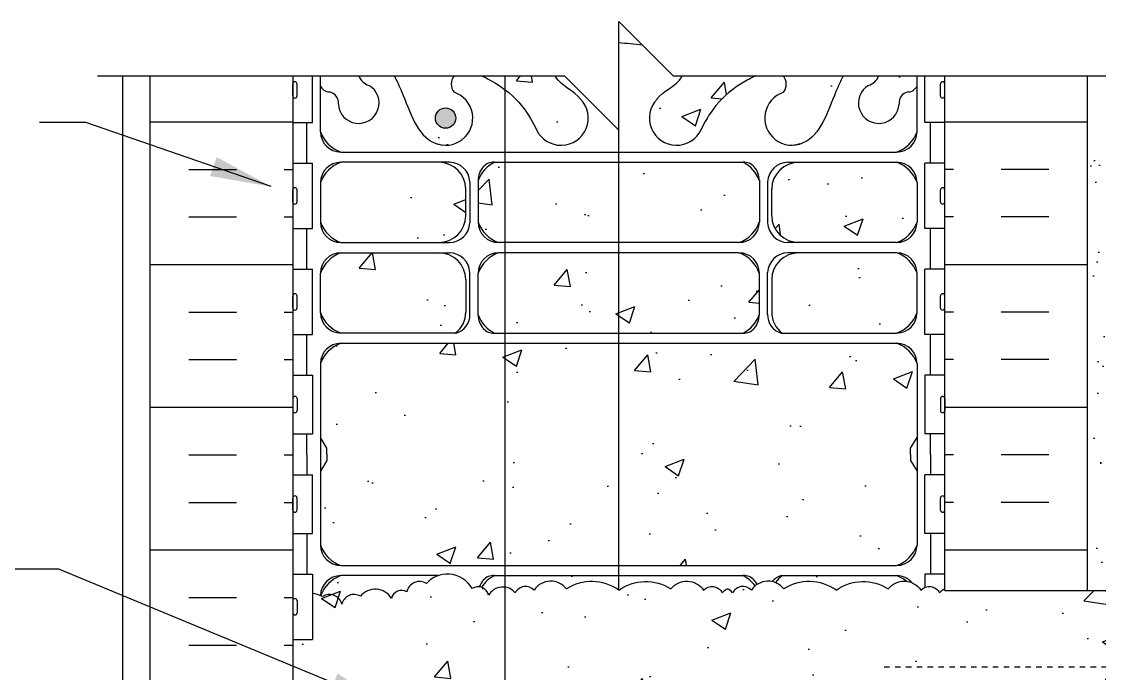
# Model space of a CAD drawing. Header units: inches. Extents: x 295 to 469, y 159 to 233.
# Drawn here: x 431.57 to 451.41, y 220.66 to 232.66 of the extents above; entities that cross this region are included whole.
import ezdxf

# ---------------------------------------------------------------- set-up
doc = ezdxf.new("R2010")
doc.units = ezdxf.units.IN
doc.header["$LTSCALE"] = 0.5
doc.header["$MEASUREMENT"] = 0
doc.linetypes.add('HIDDEN2', pattern=[0.1875, 0.125, -0.0625])
for name, color, linetype in [('HATCH', 12, 'Continuous'), ('line25', 2, 'Continuous'), ('LINE3', 3, 'Continuous'), ('LINE50', 5, 'Continuous'), ('LINE9', 9, 'Continuous'), ('TEXT', 4, 'Continuous'), ('Web_Edge', 9, 'Continuous')]:
    doc.layers.add(name, color=color, linetype=linetype)
doc.styles.add('DIM', font='romans.shx', dxfattribs={"width": 0.7})
doc.dimstyles.new('ext_12', dxfattribs={"dimscale": 12, "dimtxt": 0.09375, "dimasz": 0.09375, "dimexe": 0.09375, "dimexo": 0.0625, "dimgap": 0.0625, "dimtad": 1, "dimdec": 1, "dimzin": 3, "dimdsep": 46, "dimlunit": 4, "dimtxsty": 'DIM', "dimcen": 0.09, "dimdle": 0.09375, "dimclrt": 4, "dimadec": 0, "dimazin": 0, "dimtfac": 1, "dimtdec": 1, "dimtmove": 2, "dimatfit": 3, "dimfxl": 1, "dimfrac": 2, "dimtolj": 1, "dimtzin": 0, "dimarcsym": 0})
pattern_1 = [(50, (0, 0), (3.586301, -0.31376), [0.375, -4.125]), (355, (0, 0), (-0.693757, 3.76096), [0.3, -3.3]), (100.45144, (0.299, -0.026), (2.892544, 3.4472), [0.3187, -3.50571]), (46.1842, (0, 1), (5.336207, -0.827596), [0.5625, -6.1875]), (96.6356, (0.4447, 0.931), (4.67331, 4.870593), [0.47805, -5.25857]), (351.1842, (0, 1), (4.67331, 4.870593), [0.45, -4.95]), (21, (0.5, 0.75), (2.984535, -2.013094), [0.375, -4.125]), (326, (0.5, 0.75), (1.216577, 3.62575), [0.3, -3.3]), (71.45144, (0.7487, 0.5822), (4.201112, 1.612656), [0.3187, -3.50571]), (37.5, (0, 0), (0.0607993, 1.6644693), [0, -3.26, 0, -3.35, 0, -3.3125]), (7.5, (0, 0), (1.3153477, 1.9720586), [0, -1.91, 0, -3.185, 0, -1.2625]), (327.5, (-1.115, 0), (2.6691122, -0.1127744), [0, -1.25, 0, -3.9, 0, -5.175]), (317.5, (-1.615, 0), (2.915931, 0.500525), [0, -1.625, 0, -2.59, 0, -3.675])]

msp = doc.modelspace()

# ---------------------------------------------------------------- hatches: boundary and pattern name
at = {"layer": 'HATCH'}
h = msp.add_hatch(dxfattribs=at)
h.set_pattern_fill('AR-CONC', color=256, scale=0.5)
h.set_pattern_definition(pattern_1)
edge = h.paths.add_edge_path()
edge.add_spline(control_points=[(441.861, 231.228), (441.753, 231.391), (441.501, 231.455), (441.398, 231.651), (441.396, 231.656)], knot_values=[0.229407, 0.229407, 0.229407, 0.229407, 0.844432, 0.859739, 0.859739, 0.859739, 0.859739], degree=3, periodic=0)
edge.add_line((441.396, 231.656), (440.043, 231.656))
edge.add_spline(control_points=[(440.043, 231.656), (440.096, 231.632), (440.717, 231.318), (440.918, 230.935), (441.058, 230.651)], knot_values=[0.2328, 0.2328, 0.2328, 0.2328, 0.320663, 1.258119, 1.258119, 1.258119, 1.258119], degree=3, periodic=0)
edge.add_arc((441.503, 230.88), 0.5, 204.8893, 404.1875)
edge = h.paths.add_edge_path()
edge.add_arc((439.724, 231.505), 0.242, 141.2852, 218.2327, ccw=False)
edge.add_line((439.535, 231.656), (438.436, 231.656))
edge.add_spline(control_points=[(438.436, 231.656), (438.481, 231.564), (438.687, 231.126), (438.85, 230.553), (439.176, 230.422)], knot_values=[0.269172, 0.269172, 0.269172, 0.269172, 0.579211, 1.703896, 1.703896, 1.703896, 1.703896], degree=3, periodic=0)
edge.add_spline(control_points=[(439.176, 230.422), (439.226, 230.403), (439.28, 230.39), (439.337, 230.382)], knot_values=[1.703896, 1.703896, 1.703896, 1.703896, 1.875321, 1.875321, 1.875321, 1.875321], degree=3, periodic=0)
edge.add_arc((439.378, 230.88), 0.5, 265.2926, 431.7937)
h.paths.add_polyline_path([(437.967, 231.482, -0.229541), (437.78, 231.656), (437.075, 231.656), (437.075, 231.475, 0.277629), (437.235, 231.362, -0.407721), (437.405, 231.139, 1.679912)])
edge = h.paths.add_edge_path()
edge.add_spline(control_points=[(444.072, 230.651), (444.213, 230.935), (444.414, 231.318), (445.034, 231.632), (445.088, 231.656)], knot_values=[0.2328, 0.2328, 0.2328, 0.2328, 1.170256, 1.258119, 1.258119, 1.258119, 1.258119], degree=3, periodic=0)
edge.add_line((445.088, 231.656), (443.734, 231.656))
edge.add_spline(control_points=[(443.734, 231.656), (443.732, 231.651), (443.629, 231.455), (443.377, 231.391), (443.269, 231.228)], knot_values=[0.229407, 0.229407, 0.229407, 0.229407, 0.244714, 0.859739, 0.859739, 0.859739, 0.859739], degree=3, periodic=0)
edge.add_arc((443.628, 230.88), 0.5, 135.8125, 335.1107)
edge = h.paths.add_edge_path()
edge.add_spline(control_points=[(445.954, 230.422), (446.28, 230.553), (446.444, 231.126), (446.649, 231.564), (446.694, 231.656)], knot_values=[0.269172, 0.269172, 0.269172, 0.269172, 1.393856, 1.703896, 1.703896, 1.703896, 1.703896], degree=3, periodic=0)
edge.add_line((446.694, 231.656), (445.595, 231.656))
edge.add_arc((445.406, 231.505), 0.242, -38.2327, 38.7148, ccw=False)
edge.add_arc((445.753, 230.88), 0.5, 108.2063, 274.7074)
edge.add_spline(control_points=[(445.794, 230.382), (445.85, 230.39), (445.905, 230.403), (445.954, 230.422)], knot_values=[1.703896, 1.703896, 1.703896, 1.703896, 1.875321, 1.875321, 1.875321, 1.875321], degree=3, periodic=0)
h.paths.add_polyline_path([(447.895, 231.362, 0.277626), (448.055, 231.475), (448.055, 231.656), (447.351, 231.656, -0.229541), (447.163, 231.482, 1.679912), (447.726, 231.139, -0.407728)])
edge = h.paths.add_edge_path()
edge.add_line((442.565, 232.656), (442.565, 232.263))
edge.add_spline(control_points=[(442.565, 232.263), (442.709, 232.253), (442.852, 232.243), (442.999, 232.222)], knot_values=[1.94067, 1.94067, 1.94067, 1.94067, 2.389004, 2.389004, 2.389004, 2.389004], degree=3, periodic=0)
edge.add_line((442.999, 232.222), (442.565, 232.656))
h.paths.add_polyline_path([(445.153, 229.735, 0.185301), (444.854, 230.067), (440.276, 230.067, 0.185301), (439.978, 229.735), (439.978, 228.966, 0.225652), (440.353, 228.591), (444.778, 228.591, 0.225652), (445.153, 228.966)])
h.paths.add_polyline_path([(448.055, 229.692, 0.225652), (447.68, 230.067), (445.88, 230.067, 0.406005), (445.38, 229.582), (445.38, 229.084, 0.410093), (445.88, 228.591), (447.68, 228.591, 0.225652), (448.055, 228.966)])
h.paths.add_polyline_path([(448.055, 228.026, 0.225652), (447.68, 228.401), (445.88, 228.401, 0.410093), (445.38, 227.908), (445.38, 227.311, 0.24677), (445.574, 226.925), (447.68, 226.925, 0.225652), (448.055, 227.3)])
h.paths.add_polyline_path([(445.153, 228.026, 0.225652), (444.778, 228.401), (440.353, 228.401, 0.225652), (439.978, 228.026), (439.978, 227.258, 0.185301), (440.276, 226.925), (444.854, 226.925, 0.185301), (445.153, 227.258)])
h.paths.add_polyline_path([(439.75, 227.908, 0.410093), (439.25, 228.401), (437.45, 228.401, 0.225652), (437.075, 228.026), (437.075, 227.3, 0.225652), (437.45, 226.925), (439.556, 226.925, 0.24677), (439.75, 227.311)])
h.paths.add_polyline_path([(439.027, 222.318, -0.125834), (439.238, 222.462), (437.45, 222.462, 0.223417), (437.077, 222.092, -0.010935), (437.11, 222.077, -0.520567), (437.469, 221.934, -0.520567), (437.811, 222.081, -0.520567), (438.383, 222.042, -0.520567), (438.665, 222.163, -0.520567)], flags=16)
h.paths.add_polyline_path([(444.854, 222.462), (440.276, 222.462, 0.13116), (440.037, 222.246, -0.262398), (440.17, 222.102, -0.520567), (440.661, 222.145, -0.520567), (441.006, 222.194, -0.520567), (441.604, 222.216, -0.310845), (442.565, 222.193, -0.310845), (443.526, 222.216, -0.520567), (444.125, 222.194, -0.520567), (444.47, 222.145, -0.10231), (444.565, 222.22, -0.10231), (444.661, 222.145, -0.520567), (445.006, 222.194, -0.071995), (445.075, 222.273, 0.117955)], flags=17)
h.paths.add_polyline_path([(447.68, 222.462), (445.574, 222.462, 0.096302), (445.452, 222.333, -0.133551), (445.604, 222.216, -0.310845), (446.565, 222.193, -0.310845), (447.526, 222.216, -0.268983), (447.864, 222.358, 0.08617)], flags=17)
h.paths.add_polyline_path([(468.328, 222.191), (448.565, 222.191), (448.565, 222.22, 0.10231), (448.47, 222.145, 0.520567), (448.125, 222.194, 0.520567), (447.526, 222.216, 0.310845), (446.565, 222.193, 0.310845), (445.604, 222.216, 0.133551), (445.452, 222.333, 0.361858), (445.006, 222.194, 0.520567), (444.661, 222.145, 0.10231), (444.565, 222.22, 0.10231), (444.47, 222.145, 0.520567), (444.125, 222.194, 0.520567), (443.526, 222.216, 0.310845), (442.565, 222.193, 0.310845), (441.604, 222.216, 0.520567), (441.006, 222.194, 0.520567), (440.661, 222.145, 0.520567), (440.17, 222.102, 0.520567), (439.866, 222.223, 0.258655), (439.444, 222.491, 0.230831), (439.027, 222.318, 0.520567), (438.665, 222.163, 0.520567), (438.383, 222.042, 0.520567), (437.811, 222.081, 0.520567), (437.469, 221.934, 0.520567), (437.11, 222.077, 0.058158), (436.93, 222.136), (436.93, 221.288), (436.565, 221.288), (436.565, 220.538), (436.93, 220.538), (436.93, 219.338), (436.565, 219.338), (436.565, 218.588), (436.93, 218.588), (436.93, 218.141), (438.79, 218.142), (438.79, 218.191), (448.565, 218.191), (449.265, 219.691), (451.265, 219.691), (451.964, 218.191), (454.964, 218.191), (455.663, 219.691), (457.663, 219.691), (458.363, 218.191), (461.363, 218.191), (462.062, 219.691), (464.062, 219.691), (464.762, 218.191), (467.762, 218.191), (468.328, 219.404)])
h.paths.add_polyline_path([(438.79, 218.142), (436.93, 218.141), (436.93, 217.388), (436.93, 215.689), (438.79, 215.689)])
h.paths.add_polyline_path([(448.565, 209.501, 0.088416), (448.419, 209.598), (448.329, 209.598), (448.329, 209.64, -0.249069), (448.219, 209.847), (448.219, 209.915, -0.414214), (448.282, 209.977), (448.329, 209.977), (448.329, 210.047), (448.224, 210.047, -0.168672), (448.038, 210.197, 0.17445), (447.631, 210.492), (446.05, 210.845, 0.054974), (445.723, 210.881), (442.565, 210.881), (439.407, 210.881, 0.054974), (439.08, 210.845), (437.5, 210.492, 0.17445), (437.092, 210.197, -0.168672), (436.906, 210.047), (436.801, 210.047), (436.801, 209.977), (436.849, 209.977, -0.414214), (436.911, 209.915), (436.911, 209.847, -0.249069), (436.801, 209.64), (436.801, 209.598), (436.711, 209.598, 0.088416), (436.565, 209.501), (436.565, 203.886, 0.088416), (436.711, 203.788), (436.801, 203.788), (436.801, 203.746, -0.249069), (436.911, 203.539), (436.911, 203.472, -0.414214), (436.849, 203.409), (436.801, 203.409), (436.801, 203.339), (436.906, 203.339, -0.168672), (437.092, 203.19, 0.17445), (437.5, 202.894), (439.08, 202.541, 0.054974), (439.407, 202.505), (442.565, 202.505), (445.723, 202.505, 0.054974), (446.05, 202.541), (447.631, 202.894, 0.17445), (448.038, 203.19, -0.168672), (448.224, 203.339), (448.329, 203.339), (448.329, 203.409), (448.282, 203.409, -0.414214), (448.219, 203.472), (448.219, 203.539, -0.249069), (448.329, 203.746), (448.329, 203.788), (448.419, 203.788, 0.088416), (448.565, 203.886)])
h.paths.add_polyline_path([(448.565, 191.499, 0.088416), (448.419, 191.596), (448.329, 191.596), (448.329, 191.638, -0.249069), (448.219, 191.845), (448.219, 191.912, -0.414214), (448.282, 191.975), (448.329, 191.975), (448.329, 192.045), (448.224, 192.045, -0.168672), (448.038, 192.194, 0.17445), (447.631, 192.49), (446.05, 192.843, 0.054974), (445.723, 192.879), (442.565, 192.879), (439.407, 192.879, 0.054974), (439.08, 192.843), (437.5, 192.49, 0.17445), (437.092, 192.194, -0.168672), (436.906, 192.045), (436.801, 192.045), (436.801, 191.975), (436.849, 191.975, -0.414214), (436.911, 191.912), (436.911, 191.845, -0.249069), (436.801, 191.638), (436.801, 191.596), (436.711, 191.596, 0.088416), (436.565, 191.499), (436.565, 188.691), (441.768, 188.691), (442.768, 187.691), (442.768, 189.691), (443.768, 188.691), (448.565, 188.691)])
h = msp.add_hatch(dxfattribs=at)
h.set_pattern_fill('INSUL', color=256, scale=7, style=0)
h.set_pattern_definition([(0, (-2489.5965, -181.3163), (0, 2.625), []), (0, (-2489.5965, -180.4413), (0, 2.625), [0.875, -0.875]), (0, (-2489.5965, -179.5663), (0, 2.625), [0.875, -0.875])])
h.paths.add_polyline_path([(433.94, 215.693), (434.378, 215.693), (434.378, 216.193), (435.878, 216.193), (435.878, 215.693), (436.565, 215.693), (436.565, 231.531), (436.44, 231.656), (433.94, 231.656)])
h = msp.add_hatch(dxfattribs=at)
h.set_pattern_fill('INSUL', color=256, scale=7, style=0)
h.set_pattern_definition([(180, (3374.7267, -181.3163), (0, 2.625), []), (180, (3374.7267, -180.4413), (0, 2.625), [0.875, -0.875]), (180, (3374.7267, -179.5663), (0, 2.625), [0.875, -0.875])])
h.paths.add_polyline_path([(448.565, 222.191), (451.19, 222.191), (451.19, 231.656), (448.565, 231.656)])
h = msp.add_hatch(dxfattribs=at)
h.set_pattern_fill('AR-SAND', color=256, scale=0.5, style=0)
h.set_pattern_definition([(37.5, (375.48366, 87.6633), (-0.0314967, 0.963412), [0, -0.76, 0, -0.85, 0, -0.8125]), (7.5, (375.4837, 87.6633), (0.884888, 1.411073), [0, -0.41, 0, -0.685, 0, -0.2625]), (327.5, (374.86866, 87.6633), (1.557071, 0.0028295), [0, -0.25, 0, -0.9, 0, -1.175]), (317.5, (374.8687, 87.6633), (1.503063, 0.438838), [0, -0.125, 0, -0.59, 0, -0.675])])
h.paths.add_polyline_path([(451.69, 231.656), (451.19, 231.656), (451.19, 222.191), (451.315, 222.191), (451.69, 222.191)])
h = msp.add_hatch(dxfattribs=at)
h.set_pattern_fill('AR-CONC', color=256, scale=0.5)
h.set_pattern_definition(pattern_1)
h.paths.add_polyline_path([(439.75, 229.582, 0.406005), (439.25, 230.067), (437.45, 230.067, 0.225652), (437.075, 229.692), (437.075, 228.966, 0.225652), (437.45, 228.591), (439.25, 228.591, 0.418521), (439.75, 229.099)])
h = msp.add_hatch(dxfattribs=at)
h.set_pattern_fill('AR-CONC', color=256, scale=0.5)
h.set_pattern_definition([(50, (-16.4502, -6e-14), (3.586301, -0.31376), [0.375, -4.125]), (355, (-16.45, -6e-14), (-0.693757, 3.76096), [0.3, -3.3]), (100.45144, (-16.1513, -0.026), (2.892544, 3.4472), [0.3187, -3.50571]), (46.1842, (-16.45, 1), (5.336207, -0.827596), [0.5625, -6.1875]), (96.6356, (-16.0055, 0.931), (4.67331, 4.870593), [0.47805, -5.25857]), (351.1842, (-16.45, 1), (4.67331, 4.870593), [0.45, -4.95]), (21, (-15.9502, 0.75), (2.984535, -2.013094), [0.375, -4.125]), (326, (-15.95, 0.75), (1.216577, 3.62575), [0.3, -3.3]), (71.45144, (-15.7015, 0.5822), (4.201112, 1.612656), [0.3187, -3.50571]), (37.5, (-16.4502, -6e-14), (0.0607993, 1.6644693), [0, -3.26, 0, -3.35, 0, -3.3125]), (7.5, (-16.4502, -6e-14), (1.3153477, 1.9720586), [0, -1.91, 0, -3.185, 0, -1.2625]), (327.5, (-17.5652, -6e-14), (2.6691122, -0.1127744), [0, -1.25, 0, -3.9, 0, -5.175]), (317.5, (-18.0652, -6e-14), (2.915931, 0.500525), [0, -1.625, 0, -2.59, 0, -3.675])])
h.paths.add_polyline_path([(448.055, 226.362, 0.414203), (447.68, 226.737), (437.45, 226.737, 0.415564), (437.075, 226.36), (437.075, 223.022, 0.412864), (437.45, 222.649), (447.68, 222.649, 0.414225), (448.055, 223.024)])
h = msp.add_hatch(dxfattribs=at)
h.set_pattern_fill('AR-CONC', color=256, scale=0.5)
h.set_pattern_definition(pattern_1)
h.paths.add_polyline_path([(444.854, 222.462), (440.276, 222.462, 0.13116), (440.037, 222.246, -0.262398), (440.17, 222.102, -0.520567), (440.661, 222.145, -0.520567), (441.006, 222.194, -0.520567), (441.604, 222.216, -0.310845), (442.565, 222.193, -0.310845), (443.526, 222.216, -0.520567), (444.125, 222.194, -0.520567), (444.47, 222.145, -0.10231), (444.565, 222.22, -0.10231), (444.661, 222.145, -0.520567), (445.006, 222.194, -0.071995), (445.075, 222.273, 0.117955)])
h.paths.add_polyline_path([(447.864, 222.358, 0.08617), (447.68, 222.462), (445.574, 222.462, 0.096302), (445.452, 222.333, -0.133551), (445.604, 222.216, -0.310845), (446.565, 222.193, -0.310845), (447.526, 222.216, -0.268983)])
at = {"layer": 'LINE3'}
msp.add_hatch(color=256, dxfattribs=at).paths.add_polyline_path([(439.19, 230.88, 1), (439.565, 230.88, 1)])

# ---------------------------------------------------------------- linework, layer by layer
at = {"layer": 'HATCH'}
for points in [[(439.444, 222.491, 0.230831), (439.027, 222.318, 0.520567), (438.665, 222.163, 0.520567), (438.383, 222.042, 0.520567), (437.811, 222.081, 0.166585)], [(442.565, 222.193, 0.310845), (441.604, 222.216, 0.520567), (441.006, 222.194, 0.520567), (440.661, 222.145, 0.520567), (440.17, 222.102, 0.520567), (439.866, 222.223, 0.258655), (439.444, 222.491, 0.132818)], [(442.565, 222.193, -0.310845), (443.526, 222.216, -0.520567), (444.125, 222.194, -0.520567), (444.47, 222.145, -0.10231), (444.565, 222.22, -0.10231)], [(446.565, 222.193, 0.310845), (445.604, 222.216, 0.520567), (445.006, 222.194, 0.520567), (444.661, 222.145, 0.10231), (444.565, 222.22, 0.10231)], [(446.565, 222.193, -0.310845), (447.526, 222.216, -0.520567), (448.125, 222.194, -0.520567), (448.47, 222.145, -0.10231), (448.565, 222.22, -0.10231)], [(437.811, 222.081, 0.520567), (437.469, 221.934, 0.520567), (437.11, 222.077, 0.058158), (436.93, 222.136, 0.058158)]]:
    msp.add_lwpolyline(points, format="xyb", dxfattribs=at)
at = {"layer": 'line25'}
for p, q in [((436.565, 231.656), (436.565, 197.691)), ((436.565, 231.288), (436.565, 231.508)), ((436.605, 231.548), (436.605, 231.548)), ((436.645, 231.288), (436.645, 231.508)), ((436.93, 230.798), (436.93, 231.656)), ((448.2, 230.798), (448.2, 231.656)), ((448.485, 231.288), (448.485, 231.508)), ((448.525, 231.548), (448.525, 231.548)), ((448.565, 222.191), (448.565, 231.656)), ((448.565, 231.288), (448.565, 231.508)), ((436.565, 231.453), (436.565, 231.453)), ((436.565, 231.343), (436.565, 231.343)), ((448.565, 231.453), (448.565, 231.453)), ((448.565, 231.343), (448.565, 231.343)), ((436.605, 231.248), (436.605, 231.248)), ((448.525, 231.248), (448.525, 231.248)), ((436.565, 230.798), (436.93, 230.798)), ((448.565, 230.798), (448.2, 230.798)), ((436.565, 230.048), (436.93, 230.048)), ((436.93, 228.848), (436.93, 230.048)), ((448.565, 230.048), (448.2, 230.048)), ((448.2, 228.848), (448.2, 230.048)), ((436.565, 229.338), (436.565, 229.558)), ((436.605, 229.598), (436.605, 229.598)), ((436.645, 229.338), (436.645, 229.558)), ((448.485, 229.338), (448.485, 229.558)), ((448.525, 229.598), (448.525, 229.598)), ((448.565, 229.338), (448.565, 229.558)), ((436.565, 229.503), (436.565, 229.503)), ((436.565, 229.393), (436.565, 229.393)), ((448.565, 229.503), (448.565, 229.503)), ((448.565, 229.393), (448.565, 229.393)), ((436.605, 229.298), (436.605, 229.298)), ((448.525, 229.298), (448.525, 229.298)), ((436.565, 228.848), (436.93, 228.848)), ((448.565, 228.848), (448.2, 228.848)), ((436.565, 228.098), (436.93, 228.098)), ((436.93, 226.898), (436.93, 228.098)), ((448.565, 228.098), (448.2, 228.098)), ((448.2, 226.898), (448.2, 228.098)), ((436.565, 227.388), (436.565, 227.608)), ((436.565, 227.553), (436.565, 227.553)), ((436.605, 227.648), (436.605, 227.648)), ((436.645, 227.388), (436.645, 227.608)), ((448.485, 227.388), (448.485, 227.608)), ((448.525, 227.648), (448.525, 227.648)), ((448.565, 227.388), (448.565, 227.608)), ((448.565, 227.553), (448.565, 227.553)), ((436.565, 227.443), (436.565, 227.443)), ((436.605, 227.348), (436.605, 227.348)), ((448.525, 227.348), (448.525, 227.348)), ((448.565, 227.443), (448.565, 227.443)), ((436.565, 226.898), (436.93, 226.898)), ((448.565, 226.898), (448.2, 226.898)), ((436.565, 226.148), (436.93, 226.148)), ((436.93, 226.148), (436.93, 225.068)), ((448.565, 226.148), (448.2, 226.148)), ((448.2, 226.148), (448.2, 225.068)), ((436.605, 225.758), (436.605, 225.758)), ((448.525, 225.758), (448.525, 225.758)), ((436.565, 225.718), (436.565, 225.498)), ((436.565, 225.663), (436.565, 225.663)), ((436.645, 225.718), (436.645, 225.498)), ((448.485, 225.718), (448.485, 225.498)), ((448.565, 225.718), (448.565, 225.498)), ((448.565, 225.663), (448.565, 225.663)), ((436.565, 225.553), (436.565, 225.553)), ((436.605, 225.458), (436.605, 225.458)), ((448.525, 225.458), (448.525, 225.458)), ((448.565, 225.553), (448.565, 225.553)), ((436.565, 225.068), (436.93, 225.068)), ((448.565, 225.068), (448.2, 225.068)), ((436.565, 224.318), (436.93, 224.318)), ((436.93, 223.238), (436.93, 224.318)), ((448.565, 224.318), (448.2, 224.318)), ((448.2, 223.238), (448.2, 224.318)), ((436.565, 223.668), (436.565, 223.888)), ((436.565, 223.833), (436.565, 223.833)), ((436.605, 223.928), (436.605, 223.928)), ((436.645, 223.668), (436.645, 223.888)), ((448.485, 223.668), (448.485, 223.888)), ((448.525, 223.928), (448.525, 223.928)), ((448.565, 223.668), (448.565, 223.888)), ((448.565, 223.833), (448.565, 223.833)), ((436.565, 223.723), (436.565, 223.723)), ((436.605, 223.628), (436.605, 223.628)), ((448.525, 223.628), (448.525, 223.628)), ((448.565, 223.723), (448.565, 223.723)), ((436.565, 223.238), (436.93, 223.238)), ((448.565, 223.238), (448.2, 223.238)), ((436.565, 222.488), (436.93, 222.488)), ((436.93, 222.488), (436.93, 221.288)), ((448.565, 222.488), (448.2, 222.488)), ((448.2, 222.488), (448.2, 222.246)), ((448.565, 222.191), (468.328, 222.191)), ((436.565, 221.998), (436.565, 221.778)), ((436.605, 222.038), (436.605, 222.038)), ((436.645, 221.998), (436.645, 221.778)), ((436.565, 221.943), (436.565, 221.943)), ((436.565, 221.833), (436.565, 221.833)), ((436.605, 221.738), (436.605, 221.738)), ((436.565, 221.288), (436.93, 221.288))]:
    msp.add_line(p, q, dxfattribs=at)
for centre, start, end in [((436.605, 231.508), 90, 180), ((436.605, 231.508), 360, 90), ((448.525, 231.508), 90, 180), ((448.525, 231.508), 0, 90), ((436.605, 231.288), 180, 270), ((436.605, 231.288), 270, 0), ((448.525, 231.288), 180, 270), ((448.525, 231.288), 270, 0), ((436.605, 229.558), 90, 180), ((436.605, 229.558), 360, 90), ((448.525, 229.558), 90, 180), ((448.525, 229.558), 0, 90), ((436.605, 229.338), 180, 270), ((436.605, 229.338), 270, 0), ((448.525, 229.338), 180, 270), ((448.525, 229.338), 270, 0), ((436.605, 227.608), 90, 180), ((436.605, 227.608), 360, 90), ((448.525, 227.608), 90, 180), ((448.525, 227.608), 0, 90), ((436.605, 227.388), 180, 270), ((436.605, 227.388), 270, 0), ((448.525, 227.388), 180, 270), ((448.525, 227.388), 270, 0), ((436.605, 225.718), 90, 180), ((436.605, 225.718), 0, 90), ((448.525, 225.718), 90, 180), ((448.525, 225.718), 360, 90), ((436.605, 225.498), 180, 270), ((436.605, 225.498), 270, 0), ((448.525, 225.498), 180, 270), ((448.525, 225.498), 270, 0), ((436.605, 223.888), 90, 180), ((436.605, 223.888), 360, 90), ((448.525, 223.888), 90, 180), ((448.525, 223.888), 0, 90), ((436.605, 223.668), 180, 270), ((436.605, 223.668), 270, 0), ((448.525, 223.668), 180, 270), ((448.525, 223.668), 270, 0), ((436.605, 221.998), 90, 180), ((436.605, 221.998), 0, 90), ((436.605, 221.778), 180, 270), ((436.605, 221.778), 270, 0)]:
    msp.add_arc(centre, 0.04, start, end, dxfattribs=at)
at = {"layer": 'LINE3'}
for p, q in [((440.477, 218.141), (440.477, 231.654)), ((442.565, 222.193), (442.565, 230.656))]:
    msp.add_line(p, q, dxfattribs=at)
msp.add_circle((439.378, 230.88), 0.188, dxfattribs=at)
at = {"layer": 'LINE50'}
for p, q in [((433.94, 215.693), (433.94, 231.656)), ((451.19, 222.191), (451.19, 231.656))]:
    msp.add_line(p, q, dxfattribs=at)
at = {"layer": 'LINE9'}
msp.add_line((433.44, 188.691), (433.44, 231.656), dxfattribs=at)
at = {"layer": 'LINE9', "linetype": 'HIDDEN2'}
msp.add_line((447.45, 220.786), (468.328, 220.786), dxfattribs=at)
at = {"layer": 'LINE9'}
msp.add_lwpolyline([(432.973, 231.656), (441.565, 231.656), (442.565, 230.656), (442.565, 232.656), (443.565, 231.656), (452.158, 231.656)], dxfattribs=at)
at = {"layer": 'Web_Edge'}
for p, q in [((437.075, 230.63), (437.075, 231.656)), ((448.055, 230.63), (448.055, 231.656)), ((437.45, 230.255), (447.68, 230.255)), ((439.45, 230.067), (437.45, 230.067)), ((440.276, 230.067), (444.888, 230.067)), ((445.68, 230.067), (447.68, 230.067)), ((439.978, 229.736), (439.978, 228.966)), ((445.153, 229.736), (445.153, 228.966)), ((437.075, 229.692), (437.075, 228.966)), ((439.75, 229.084), (439.75, 229.582)), ((439.825, 229.706), (439.825, 228.953)), ((445.305, 229.706), (445.305, 228.953)), ((445.38, 229.084), (445.38, 229.582)), ((448.055, 229.692), (448.055, 228.966)), ((437.45, 228.591), (439.45, 228.591)), ((444.778, 228.591), (440.353, 228.591)), ((447.68, 228.591), (445.68, 228.591)), ((437.45, 228.401), (439.45, 228.401)), ((444.778, 228.401), (440.353, 228.401)), ((447.68, 228.401), (445.68, 228.401)), ((437.075, 227.3), (437.075, 228.026)), ((439.825, 227.269), (439.825, 228.039)), ((439.978, 227.256), (439.978, 228.026)), ((445.153, 227.256), (445.153, 228.026)), ((445.305, 227.269), (445.305, 228.039)), ((448.055, 227.3), (448.055, 228.026)), ((439.75, 227.908), (439.75, 227.311)), ((445.38, 227.908), (445.38, 227.311)), ((439.574, 226.925), (437.45, 226.925)), ((440.276, 226.925), (444.888, 226.925)), ((445.557, 226.925), (447.68, 226.925)), ((437.45, 226.737), (447.68, 226.737)), ((437.075, 226.362), (437.075, 223.024)), ((448.055, 226.362), (448.055, 223.024)), ((437.195, 224.806), (437.075, 225.006)), ((437.195, 224.806), (437.075, 225.006)), ((447.935, 224.806), (448.055, 225.006)), ((447.935, 224.806), (448.055, 225.006)), ((437.195, 224.693), (437.195, 224.806)), ((437.195, 224.693), (437.195, 224.806)), ((447.935, 224.693), (447.935, 224.806)), ((447.935, 224.693), (447.935, 224.806)), ((437.195, 224.581), (437.075, 224.381)), ((437.195, 224.581), (437.075, 224.381)), ((437.195, 224.693), (437.195, 224.581)), ((437.195, 224.693), (437.195, 224.581)), ((447.935, 224.693), (447.935, 224.581)), ((447.935, 224.693), (447.935, 224.581)), ((447.935, 224.581), (448.055, 224.381)), ((447.935, 224.581), (448.055, 224.381)), ((437.45, 222.649), (447.68, 222.649)), ((439.238, 222.462), (437.45, 222.462)), ((440.276, 222.462), (444.888, 222.462)), ((445.557, 222.462), (447.68, 222.462))]:
    msp.add_line(p, q, dxfattribs=at)
for points in [[(436.565, 231.562), (436.565, 224.691)], [(436.825, 230.048), (436.825, 230.798)], [(448.305, 230.048), (448.305, 230.798)], [(436.825, 228.098), (436.825, 228.848)], [(448.305, 228.098), (448.305, 228.848)], [(436.825, 226.148), (436.825, 226.898)], [(448.305, 226.148), (448.305, 226.898)], [(436.825, 224.693), (436.825, 225.068)], [(448.305, 224.693), (448.305, 225.068)], [(436.825, 224.693), (436.825, 224.318)], [(448.305, 224.693), (448.305, 224.318)], [(436.825, 223.238), (436.825, 222.488)], [(448.305, 223.238), (448.305, 222.488)]]:
    msp.add_lwpolyline(points, dxfattribs=at)
for centre, radius, start, end in [((438.053, 231.763), 0.293, 201.362, 253.0731), ((439.724, 231.505), 0.242, 141.2852, 218.2327), ((445.406, 231.505), 0.242, 321.7673, 38.7148), ((447.077, 231.763), 0.293, 286.9269, 338.638), ((437.249, 231.551), 0.19, 203.6316, 265.6964), ((437.206, 231.164), 0.2, 352.8929, 81.62), ((437.779, 231.158), 0.375, 182.9237, 59.8675), ((439.378, 230.88), 0.5, 246.2139, 71.7937), ((445.753, 230.88), 0.5, 108.2063, 293.7861), ((447.351, 231.158), 0.375, 120.1325, 357.0763), ((447.924, 231.164), 0.2, 98.38, 187.1071), ((447.881, 231.551), 0.19, 274.3036, 336.3684), ((441.503, 230.88), 0.5, 204.819, 44.1875), ((443.628, 230.88), 0.5, 135.8125, 335.181), ((437.657, 230.837), 0.618, 199.5703, 250.431), ((437.45, 230.63), 0.375, 180.0021, 269.9991), ((447.473, 230.837), 0.618, 289.569, 340.4297), ((447.68, 230.63), 0.375, 270.0009, 359.9979), ((437.657, 229.486), 0.617, 109.5682, 160.4318), ((437.45, 229.692), 0.375, 90, 180), ((439.25, 229.567), 0.5, 0.8073, 90), ((439.45, 229.692), 0.375, 2.0304, 90), ((440.561, 229.512), 0.624, 117.0966, 159.0881), ((440.354, 229.736), 0.376, 138.3704, 179.9486), ((440.259, 229.818), 0.25, 86.1209, 138.3704), ((444.871, 229.818), 0.25, 41.6296, 93.8791), ((444.569, 229.512), 0.624, 20.9119, 62.9034), ((444.776, 229.736), 0.376, 0.0514, 41.6296), ((445.68, 229.692), 0.375, 90, 177.9696), ((445.88, 229.567), 0.5, 90, 179.1927), ((447.473, 229.486), 0.617, 19.5682, 70.4318), ((447.68, 229.692), 0.375, 360, 90), ((437.657, 229.173), 0.617, 199.5682, 250.4318), ((437.45, 228.966), 0.375, 180, 270), ((439.25, 229.091), 0.5, 270, 359.1927), ((439.45, 228.966), 0.375, 270, 357.9696), ((440.559, 229.173), 0.617, 199.5682, 250.4318), ((440.353, 228.966), 0.375, 180, 270), ((444.571, 229.173), 0.617, 289.5682, 340.4318), ((444.778, 228.966), 0.375, 270, 360), ((445.68, 228.966), 0.375, 182.0304, 270), ((445.88, 229.091), 0.5, 180.8073, 270), ((447.473, 229.173), 0.617, 289.5682, 340.4318), ((447.68, 228.966), 0.375, 270, 0), ((437.657, 227.819), 0.617, 109.5682, 160.4318), ((437.45, 228.026), 0.375, 90, 180), ((439.25, 227.901), 0.5, 0.8073, 90), ((439.45, 228.026), 0.375, 2.0304, 90), ((440.559, 227.819), 0.617, 109.5682, 160.4318), ((440.353, 228.026), 0.375, 90, 180), ((444.571, 227.819), 0.617, 19.5682, 70.4318), ((444.778, 228.026), 0.375, 0, 90), ((445.68, 228.026), 0.375, 90, 177.9696), ((445.88, 227.901), 0.5, 90, 179.1927), ((447.473, 227.819), 0.617, 19.5682, 70.4318), ((447.68, 228.026), 0.375, 360, 90), ((437.657, 227.507), 0.617, 199.5682, 250.4318), ((437.45, 227.3), 0.375, 180, 270), ((439.286, 227.302), 0.464, 305.5594, 1.0072), ((439.479, 227.258), 0.346, 285.7884, 1.947), ((440.561, 227.48), 0.624, 200.9119, 242.9034), ((440.354, 227.257), 0.376, 180.0514, 221.6296), ((444.569, 227.48), 0.624, 297.0966, 339.0881), ((444.776, 227.257), 0.376, 318.3704, 359.9486), ((445.651, 227.258), 0.346, 178.053, 254.2116), ((445.844, 227.302), 0.464, 178.9928, 234.4406), ((447.473, 227.507), 0.617, 289.5682, 340.4318), ((447.68, 227.3), 0.375, 270, 0), ((440.259, 227.174), 0.25, 221.6296, 273.8791), ((444.871, 227.174), 0.25, 266.1209, 318.3704), ((437.657, 226.155), 0.618, 109.569, 160.4297), ((437.45, 226.362), 0.375, 90.0009, 179.9979), ((447.473, 226.155), 0.618, 19.5703, 70.431), ((447.68, 226.362), 0.375, 0.0021, 89.9991), ((437.657, 223.231), 0.618, 199.5703, 250.431), ((437.45, 223.024), 0.375, 180.0021, 269.9991), ((447.473, 223.231), 0.618, 289.569, 340.4297), ((447.68, 223.024), 0.375, 270.0009, 359.9979), ((437.45, 222.087), 0.375, 90, 179.1356), ((437.657, 221.88), 0.617, 109.5682, 159.9442), ((440.561, 221.906), 0.624, 117.0966, 146.9856), ((440.259, 222.212), 0.25, 86.1209, 138.3704), ((444.569, 221.906), 0.624, 35.9945, 62.9034), ((444.871, 222.212), 0.25, 41.6296, 93.8791), ((445.651, 222.129), 0.346, 105.7884, 139.5824), ((445.844, 222.084), 0.464, 125.5594, 147.5623), ((447.473, 221.88), 0.617, 50.7317, 70.4318), ((447.68, 222.087), 0.375, 40.3571, 90), ((440.354, 222.13), 0.376, 138.3704, 160.6606), ((444.776, 222.13), 0.376, 27.0097, 41.6296)]:
    msp.add_arc(centre, radius, start, end, dxfattribs=at)
for points in [[(442.565, 232.263), (442.565, 232.263), (442.565, 232.263), (442.565, 232.263)], [(442.999, 232.222), (442.852, 232.243), (442.709, 232.253), (442.565, 232.263)]]:
    msp.add_open_spline(points, degree=3, dxfattribs=at)
for points, knots in [([(438.436, 231.656), (438.481, 231.564), (438.687, 231.126), (438.87, 230.484), (439.28, 230.39), (439.337, 230.382)], [0.269172, 0.269172, 0.269172, 0.269172, 0.579211, 1.703896, 1.875321, 1.875321, 1.875321, 1.875321]), ([(440.043, 231.656), (440.096, 231.632), (440.717, 231.318), (440.918, 230.935), (441.058, 230.651)], [0.2328, 0.2328, 0.2328, 0.2328, 0.320663, 1.258119, 1.258119, 1.258119, 1.258119]), ([(441.861, 231.228), (441.753, 231.391), (441.501, 231.455), (441.398, 231.651), (441.396, 231.656)], [0.2294066, 0.2294066, 0.2294066, 0.2294066, 0.8444317, 0.8597388, 0.8597388, 0.8597388, 0.8597388]), ([(443.269, 231.228), (443.377, 231.391), (443.629, 231.455), (443.732, 231.651), (443.734, 231.656)], [0.2294066, 0.2294066, 0.2294066, 0.2294066, 0.8444317, 0.8597388, 0.8597388, 0.8597388, 0.8597388]), ([(445.088, 231.656), (445.034, 231.632), (444.414, 231.318), (444.213, 230.935), (444.072, 230.651)], [0.2328, 0.2328, 0.2328, 0.2328, 0.320663, 1.258119, 1.258119, 1.258119, 1.258119]), ([(446.694, 231.656), (446.649, 231.564), (446.444, 231.126), (446.26, 230.484), (445.85, 230.39), (445.794, 230.382)], [0.269172, 0.269172, 0.269172, 0.269172, 0.579211, 1.703896, 1.875321, 1.875321, 1.875321, 1.875321])]:
    msp.add_open_spline(points, degree=3, knots=knots, dxfattribs=at)

# ---------------------------------------------------------------- leaders
at = {"layer": 'TEXT'}
for points in [[(436.168, 229.619), (432.76, 230.802), (431.907, 230.802)], [(450.003, 217.707), (455.681, 228.297), (458.772, 228.297)], [(438.358, 220.057), (432.258, 222.583), (430.524, 222.583)]]:
    msp.add_leader(points, dimstyle='ext_12', override={"dimgap": 0.0625, "dimtad": 0}, dxfattribs=at)

doc.saveas('drawing.dxf')
